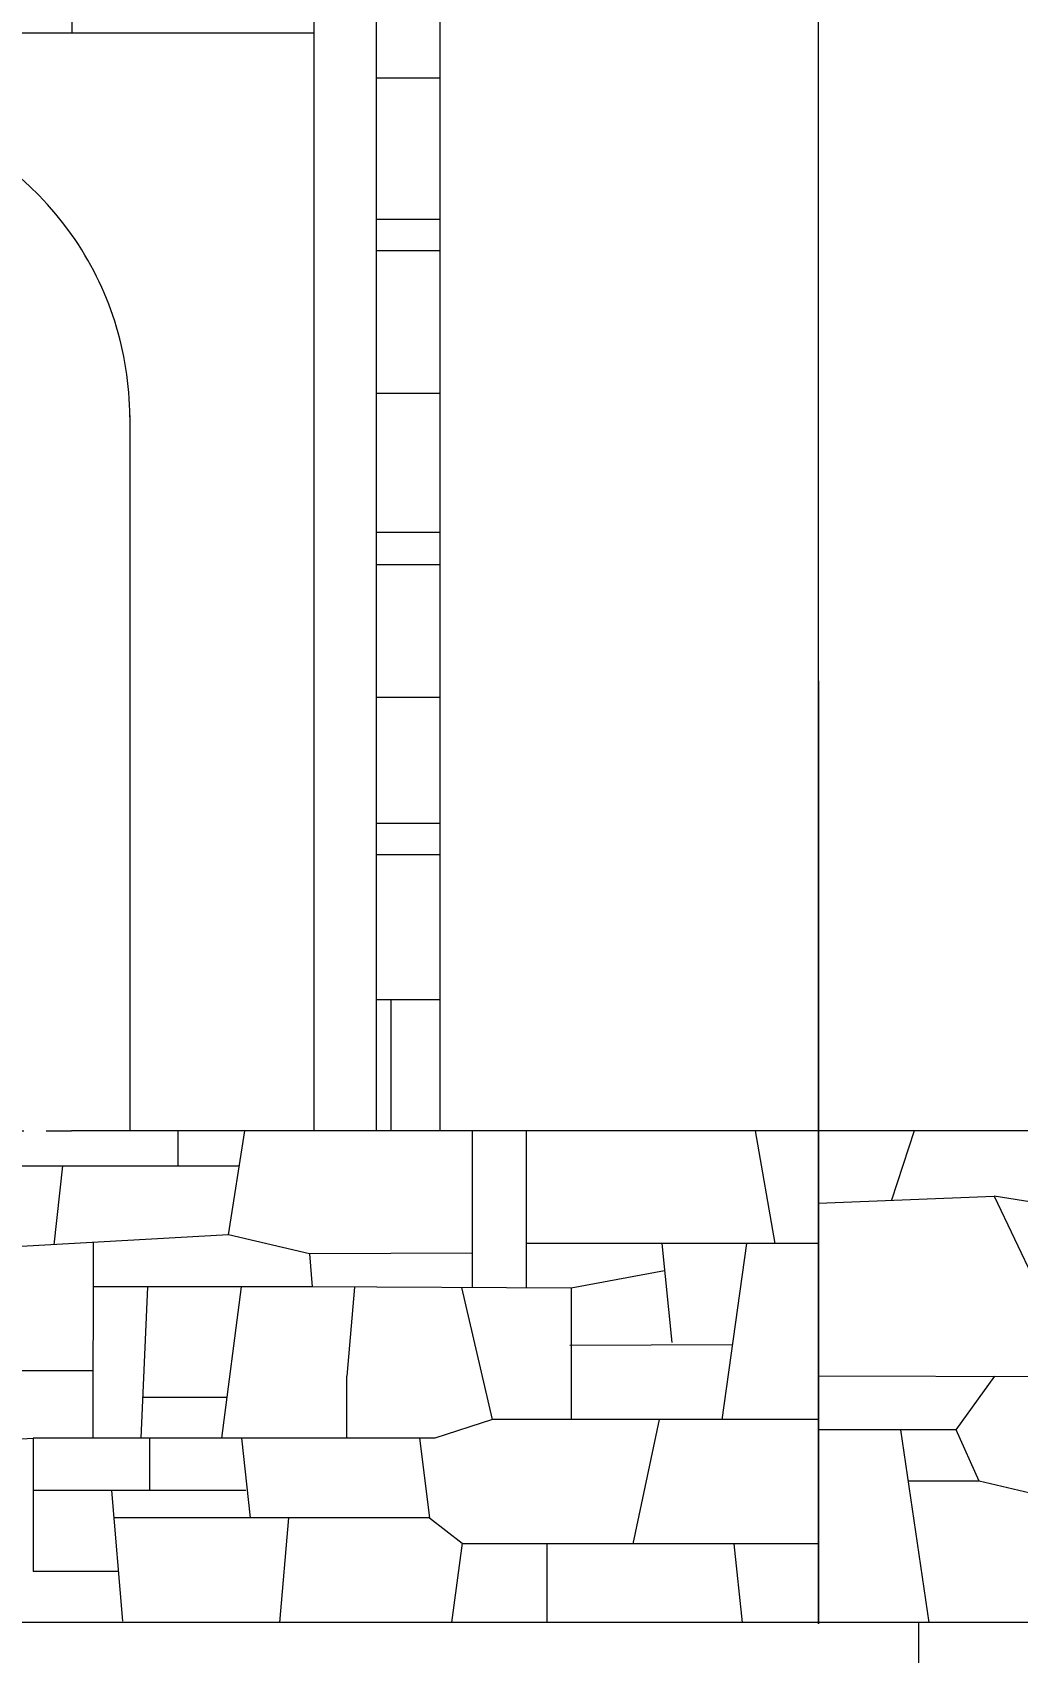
# Model space of a CAD drawing. Header units: millimetres. Extents: x -490789 to -449459, y 209001 to 327650.
# Drawn here: x -472872 to -470468, y 248571 to 252525 of the extents above; entities that cross this region are included whole.
import ezdxf

# ---------------------------------------------------------------- set-up
doc = ezdxf.new("R2010")
doc.units = ezdxf.units.MM
doc.header["$MEASUREMENT"] = 0
doc.linetypes.add('Невидимая', pattern=[195.611112, 141.111112, -54.5])
doc.linetypes.add('Штрих-Штриховая', pattern=[546.805537, 264.583325, -105.833328, 70.555556, -105.833328])
for name, color, linetype, lineweight in [('0_Ном._пера__182_Ном._пера__182_Ном._пера__182', 182, 'Continuous', 18), ('0_Ном._пера__25', 25, 'Continuous', 18), ('0_Ном._пера__7_Ном._пера__15_Ном._пера__15', 15, 'Continuous', 18), ('0_Ном._пера__7_Ном._пера__15_Ном._пера__16', 16, 'Continuous', 18), ('0_Ном._пера__7_Ном._пера__16_Ном._пера__16', 16, 'Continuous', 18), ('0_Ном._пера__7_Ном._пера__7_Ном._пера__1', 1, 'Continuous', 18), ('0_Ном._пера__7_Ном._пера__7_Ном._пера__16', 16, 'Continuous', 18), ('0_Ном._пера__7_Ном._пера__7_Ном._пера__7', 7, 'Continuous', 18), ('0_Ном._пера__85', 85, 'Continuous', 18), ('0_Ном_пера__13_Ном_пера__13_Ном_пера__13_Ном_пера__13_Ном_пера__13_Ном_пера__13_Ном_пера__13_Ном_пера__13_Ном_пера__13_Ном._пера__13_Ном_пера__13_Ном_пера__13_Ном_пера__13_Ном_пера__13_Ном_пера__13_Ном_пера__13_Ном_пера__13_Ном_пера__13_Ном_пера__13_Ном_4_Ном._пера__13', 13, 'Continuous', 18), ('0_Ном_пера__13_Ном_пера__13_Ном_пера__13_Ном_пера__13_Ном_пера__13_Ном_пера__13_Ном_пера__13_Ном_пера__13_Ном_пера__13_Ном._пера__13_Ном_пера__13_Ном_пера__13_Ном_пера__13_Ном_пера__13_Ном_пера__13_Ном_пера__13_Ном_пера__13_Ном_пера__13_Ном_пера__13_Ном_4_Ном._пера__16', 16, 'Continuous', 18), ('0_Ном_пера__15_Ном_пера__15_Ном_пера__15_Ном_пера__15_Ном_пера__15_Ном_пера__15_Ном_пера__15_Ном._пера__15_Ном_пера__15_Ном_пера__15_Ном_пера__15_Ном_пера__15_Ном_пера__15_Ном_пера__15_Ном_пера__15_Ном_пера__15_Ном_пера__15_Ном_пера__15_Ном_пера__15_Ном_3_Ном._пера__15', 15, 'Continuous', 18), ('0_Ном_пера__15_Ном_пера__15_Ном_пера__15_Ном_пера__15_Ном_пера__15_Ном_пера__15_Ном_пера__15_Ном._пера__15_Ном_пера__15_Ном_пера__15_Ном_пера__15_Ном_пера__15_Ном_пера__15_Ном_пера__15_Ном_пера__15_Ном_пера__15_Ном_пера__15_Ном_пера__15_Ном_пера__15_Ном_3_Ном._пера__16', 16, 'Continuous', 18), ('0_Ном_пера__15_Ном_пера__15_Ном_пера__15_Ном_пера__15_Ном_пера__15_Ном_пера__15_Ном_пера__15_Ном_пера__15_Ном_пера__15_Ном._пера__15_Ном_пера__15_Ном_пера__15_Ном_пера__15_Ном_пера__15_Ном_пера__15_Ном_пера__15_Ном_пера__15_Ном_пера__15_Ном_пера__15_Ном_3_Ном._пера__15', 15, 'Continuous', 18), ('0_Ном_пера__15_Ном_пера__15_Ном_пера__15_Ном_пера__15_Ном_пера__15_Ном_пера__15_Ном_пера__15_Ном_пера__15_Ном_пера__15_Ном._пера__15_Ном_пера__15_Ном_пера__15_Ном_пера__15_Ном_пера__15_Ном_пера__15_Ном_пера__15_Ном_пера__15_Ном_пера__15_Ном_пера__15_Ном_3_Ном._пера__16', 16, 'Continuous', 18), ('0_Ном_пера__1_Ном_пера__1_Ном_пера__1_Ном._пера__1_Ном_пера__1_Ном_пера__1_Ном_пера__1_Ном_пера__1_Ном_пера__1_Ном_пера__1_Ном_пера__1_Ном_пера__1_Ном_пера__1_Ном_пера__1_Ном_пера__1_Ном_пера__1_Ном_пера__1_Ном_пера__1_Ном_пера__1_Ном_пера__1_Ном_пера___D_Ном._пера__1', 1, 'Continuous', 18), ('0_Ном_пера__1_Ном_пера__1_Ном_пера__1_Ном._пера__1_Ном_пера__1_Ном_пера__1_Ном_пера__1_Ном_пера__1_Ном_пера__1_Ном_пера__1_Ном_пера__1_Ном_пера__1_Ном_пера__1_Ном_пера__1_Ном_пера__1_Ном_пера__1_Ном_пера__1_Ном_пера__1_Ном_пера__1_Ном_пера__1_Ном_пера___D_Ном._пера__7', 7, 'Continuous', 18), ('0_Ном_пера__7_Ном_пера__7_Ном_пера__7_Ном_пера__7_Ном_пера__7_Ном_пера__7_Ном_пера__7_Ном_пера__7_Ном_пера__7_Ном._пера__7_Ном_пера__7_Ном_пера__7_Ном_пера__7_Ном_пера__7_Ном_пера__7_Ном_пера__7_Ном_пера__7_Ном_пера__7_Ном_пера__7_Ном_пера__7_Ном_пера___7_Ном._пера__7', 7, 'Continuous', 18), ('0_Ном_пера__7_Ном_пера__7_Ном_пера__7_Ном_пера__7_Ном_пера__7_Ном_пера__7_Ном_пера__7_Ном_пера__7_Ном_пера__7_Ном_пера__7_Ном_пера__7_Ном_пера__7_Ном_пера__7_Ном_пера__7_Ном_пера__7_Ном._пера__7_Ном_пера__7_Ном._пера__7_Ном_пера__7_Ном._пера__7_Ном_пера_2_Ном._пера__7', 7, 'Continuous', 18), ('0_Ном_пера__7_Ном_пера__7_Ном_пера__7_Ном_пера__7_Ном_пера__7_Ном_пера__7_Ном_пера__7_Ном_пера__7_Ном_пера__7_Ном_пера__7_Ном_пера__7_Ном_пера__7_Ном_пера__7_Ном_пера__7_Ном_пера__7_Ном_пера__7_Ном_пера__7_Ном_пера__7_Ном._пера__7_Ном_пера__7_Ном._пера__5_Ном._пера__7', 7, 'Continuous', 18), ('0_Ном_пера__7_Ном_пера__7_Ном_пера__7_Ном_пера__7_Ном_пера__7_Ном_пера__7_Ном_пера__7_Ном_пера__7_Ном_пера__7_Ном_пера__7_Ном_пера__7_Ном_пера__7_Ном_пера__7_Ном_пера__7_Ном_пера__7_Ном_пера__7_Ном_пера__7_Ном_пера__7_Ном_пера__7_Ном_пера__7_Ном_пера__7_C_Ном._пера__16', 16, 'Continuous', 18), ('0_Ном_пера__7_Ном_пера__7_Ном_пера__7_Ном_пера__7_Ном_пера__7_Ном_пера__7_Ном_пера__7_Ном_пера__7_Ном_пера__7_Ном_пера__7_Ном_пера__7_Ном_пера__7_Ном_пера__7_Ном_пера__7_Ном_пера__7_Ном_пера__7_Ном_пера__7_Ном_пера__7_Ном_пера__7_Ном_пера__7_Ном_пера__7_C_Ном._пера__7', 7, 'Continuous', 18), ('0_Ном_пера__7_Ном_пера__7_Ном_пера__7_Ном_пера__7_Ном_пера__7_Ном_пера__7_Ном_пера__7_Ном_пера__7_Ном_пера__7_Ном_пера__7_Ном_пера__7_Ном_пера__7_Ном_пера__7_Ном_пера__7_Ном_пера__7_Ном_пера__7_Ном_пера__7_Ном_пера__7_Ном_пера__7_Ном_пера__7_Ном_пера__7_C_Ном._пера__8', 8, 'Continuous', 18)]:
    doc.layers.add(name, color=color, linetype=linetype, lineweight=lineweight)
doc.styles.add('СГЕНЕРИР_СТИЛЬ_1', font='')
doc.styles.get('СГЕНЕРИР_СТИЛЬ_1').set_extended_font_data('Arial')
doc.dimstyles.new('СГЕНЕРИР_СТИЛЬ__1', dxfattribs={"dimtxt": 250, "dimasz": 39.04812, "dimexe": 0.18, "dimexo": 0, "dimgap": 0.09, "dimtad": 1, "dimtih": 1, "dimtoh": 1, "dimdec": 0, "dimzin": 0, "dimdsep": 46, "dimtxsty": 'СГЕНЕРИР_СТИЛЬ_1', "dimblk": 'ARROWHEAD_6', "dimblk1": 'ARROWHEAD_6', "dimblk2": 'ARROWHEAD_6', "dimcen": 0.09, "dimclrd": 85, "dimclre": 85, "dimclrt": 25, "dimazin": 0, "dimtfac": 1, "dimtdec": 4, "dimtmove": 0, "dimatfit": 3, "dimfxl": 0, "dimtolj": 1, "dimtzin": 0, "dimarcsym": 0})

# ---------------------------------------------------------------- blocks, each defined once
blk = doc.blocks.new('*D7')
at = {"layer": '0_Ном._пера__85', "linetype": 'Continuous'}
for p, q in [((-478058.7, 248644.1), (-478058.7, 247747.7)), ((-456409.4, 248644.1), (-456409.4, 247747.7)), ((-478058.7, 247786.2), (-478089.5, 247786.2)), ((-478038.2, 247806.8), (-478079.3, 247765.7)), ((-456409.4, 247786.2), (-478058.7, 247786.2)), ((-456429.9, 247765.7), (-456388.8, 247806.8)), ((-456378.6, 247786.2), (-456409.4, 247786.2))]:
    blk.add_line(p, q, dxfattribs=at)
at = {"layer": '0_Ном._пера__25', "insert": (-467756.3, 247836.2), "char_height": 250, "attachment_point": 7, "style": 'СГЕНЕРИР_СТИЛЬ_1'}
blk.add_mtext('\\A1;{\\fArial|b0|i0|c204|p38;21\xa0649}', dxfattribs=at)
blk = doc.blocks.new('ARROWHEAD_6')
at = {"color": 0, "linetype": 'Continuous', "lineweight": 0}
for p, q in [((0, 0), (-1, 0)), ((-0.5, -0.5), (0.5, 0.5))]:
    blk.add_line(p, q, dxfattribs=at)
blk = doc.blocks.new('*D8')
at = {"layer": '0_Ном._пера__85', "linetype": 'Continuous'}
for p, q in [((-480097.7, 248644.1), (-480097.7, 246518.8)), ((-456160.5, 248644.1), (-456160.5, 246518.8)), ((-480097.7, 246557.3), (-480128.6, 246557.3)), ((-480077.2, 246577.9), (-480118.3, 246536.8)), ((-456160.5, 246557.3), (-480097.7, 246557.3)), ((-456181, 246536.8), (-456139.9, 246577.9)), ((-456129.6, 246557.3), (-456160.5, 246557.3))]:
    blk.add_line(p, q, dxfattribs=at)
at = {"layer": '0_Ном._пера__25', "insert": (-468651.4, 246607.3), "char_height": 250, "attachment_point": 7, "style": 'СГЕНЕРИР_СТИЛЬ_1'}
blk.add_mtext('\\A1;{\\fArial|b0|i0|c204|p38;23\xa0937}', dxfattribs=at)

msp = doc.modelspace()

# ---------------------------------------------------------------- linework, layer by layer
at = {"layer": '0_Ном._пера__182_Ном._пера__182_Ном._пера__182', "linetype": 'Штрих-Штриховая'}
msp.add_line((-470711.4, 246299.1), (-470708.6, 248644.1), dxfattribs=at)
at = {"layer": '0_Ном._пера__7_Ном._пера__15_Ном._пера__15', "linetype": 'Continuous'}
for p, q in [((-470720, 249844), (-470776, 249674.7)), ((-470954.1, 249667.3), (-470525, 249685.1)), ((-470310, 249650.4), (-470525, 249685.1)), ((-470525, 249685.1), (-470425.8, 249476.7)), ((-469323, 249240.8), (-470954.1, 249245.2))]:
    msp.add_line(p, q, dxfattribs=at)
at = {"layer": '0_Ном._пера__7_Ном._пера__15_Ном._пера__16', "linetype": 'Continuous'}
msp.add_line((-473104.1, 249081.2), (-472870.6, 249094.2), dxfattribs=at)
at = {"layer": '0_Ном._пера__7_Ном._пера__16_Ном._пера__16', "linetype": 'Continuous'}
msp.add_line((-470954.1, 250942.3), (-470954.1, 248644.1), dxfattribs=at)
at = {"layer": '0_Ном._пера__7_Ном._пера__7_Ном._пера__1', "linetype": 'Continuous'}
msp.add_line((-472033.2, 251305.1), (-471876.9, 251305.1), dxfattribs=at)
at = {"layer": '0_Ном._пера__7_Ном._пера__7_Ном._пера__16', "linetype": 'Continuous'}
msp.add_line((-472723.7, 249571.7), (-472724.7, 249094.2), dxfattribs=at)
at = {"layer": '0_Ном._пера__7_Ном._пера__7_Ном._пера__7', "linetype": 'Continuous'}
for p, q in [((-470954.1, 248641.1), (-470954.1, 257116.9)), ((-471876.9, 249844), (-471876.9, 255524)), ((-472775.8, 254765.8), (-472775.8, 252524)), ((-472185.8, 253710), (-472185.8, 249844)), ((-472185.8, 253710), (-472185.8, 249844)), ((-472033.2, 253710), (-472033.2, 249844)), ((-472033.2, 253710), (-472033.2, 249844)), ((-472776.8, 252524), (-472183.8, 252524)), ((-472634.4, 251590.3), (-472634.4, 249844)), ((-472634.4, 251589.6), (-472634.4, 249844)), ((-472033.2, 251305.1), (-471876.9, 251305.1)), ((-456160.5, 249844), (-472776.8, 249844)), ((-456160.5, 249844), (-472776.8, 249844)), ((-470954.1, 249680.3), (-470954.1, 248641.1)), ((-453854.5, 248644.1), (-482958.9, 248644.1)), ((-453854.5, 248644.1), (-482958.9, 248644.1)), ((-471385.9, 248644.1), (-481404.4, 248644.1))]:
    msp.add_line(p, q, dxfattribs=at)
for start, end in [(35.2302, 179.4328), (0.2383, 35.2298)]:
    msp.add_arc((-473412, 251583.2), 777.6, start, end, dxfattribs=at)
at = {"layer": '0_Ном_пера__13_Ном_пера__13_Ном_пера__13_Ном_пера__13_Ном_пера__13_Ном_пера__13_Ном_пера__13_Ном_пера__13_Ном_пера__13_Ном._пера__13_Ном_пера__13_Ном_пера__13_Ном_пера__13_Ном_пера__13_Ном_пера__13_Ном_пера__13_Ном_пера__13_Ном_пера__13_Ном_пера__13_Ном_4_Ном._пера__13', "linetype": 'Continuous'}
for p, q in [((-470617.6, 249114.6), (-470523.3, 249245.1)), ((-470561.3, 248989.2), (-470617.6, 249114.6)), ((-470363.6, 248942.9), (-470561.3, 248989.2))]:
    msp.add_line(p, q, dxfattribs=at)
at = {"layer": '0_Ном_пера__13_Ном_пера__13_Ном_пера__13_Ном_пера__13_Ном_пера__13_Ном_пера__13_Ном_пера__13_Ном_пера__13_Ном_пера__13_Ном._пера__13_Ном_пера__13_Ном_пера__13_Ном_пера__13_Ном_пера__13_Ном_пера__13_Ном_пера__13_Ном_пера__13_Ном_пера__13_Ном_пера__13_Ном_4_Ном._пера__16', "linetype": 'Continuous'}
for p, q in [((-472394, 249590.3), (-472353.7, 249844)), ((-472196.3, 249544), (-472394, 249590.3)), ((-470954.1, 249569.3), (-471667.4, 249569.3)), ((-471336.5, 249569.3), (-471311.4, 249327.7)), ((-471129.3, 249569.3), (-471189.5, 249139.1)), ((-471557.8, 249460.5), (-472189.9, 249463.3)), ((-472086.5, 249462.9), (-472104.8, 249245.1))]:
    msp.add_line(p, q, dxfattribs=at)
at = {"layer": '0_Ном_пера__15_Ном_пера__15_Ном_пера__15_Ном_пера__15_Ном_пера__15_Ном_пера__15_Ном_пера__15_Ном._пера__15_Ном_пера__15_Ном_пера__15_Ном_пера__15_Ном_пера__15_Ном_пера__15_Ном_пера__15_Ном_пера__15_Ном_пера__15_Ном_пера__15_Ном_пера__15_Ном_пера__15_Ном_3_Ном._пера__15', "linetype": 'Continuous'}
for p, q in [((-472586.7, 249094.2), (-472586.7, 248966.5)), ((-471160.3, 248836.6), (-471140.1, 248644.1)), ((-472662.7, 248769), (-472870.6, 248769))]:
    msp.add_line(p, q, dxfattribs=at)
at = {"layer": '0_Ном_пера__15_Ном_пера__15_Ном_пера__15_Ном_пера__15_Ном_пера__15_Ном_пера__15_Ном_пера__15_Ном._пера__15_Ном_пера__15_Ном_пера__15_Ном_пера__15_Ном_пера__15_Ном_пера__15_Ном_пера__15_Ном_пера__15_Ном_пера__15_Ном_пера__15_Ном_пера__15_Ном_пера__15_Ном_3_Ном._пера__16', "linetype": 'Continuous'}
msp.add_line((-472196.3, 249544), (-472189.9, 249463.3), dxfattribs=at)
at = {"layer": '0_Ном_пера__15_Ном_пера__15_Ном_пера__15_Ном_пера__15_Ном_пера__15_Ном_пера__15_Ном_пера__15_Ном_пера__15_Ном_пера__15_Ном._пера__15_Ном_пера__15_Ном_пера__15_Ном_пера__15_Ном_пера__15_Ном_пера__15_Ном_пера__15_Ном_пера__15_Ном_пера__15_Ном_пера__15_Ном_3_Ном._пера__15', "linetype": 'Continuous'}
for p, q in [((-471342.9, 249139.9), (-471406.6, 248836.6)), ((-472361.8, 249094.2), (-472341.2, 248900.1)), ((-471927.6, 249094.2), (-471903.4, 248900.1)), ((-470617.6, 249114.6), (-470954.1, 249114.6)), ((-470754, 249114.3), (-470684.4, 248644.1)), ((-472351.5, 248966.5), (-472870.6, 248966.5)), ((-472353.2, 248966.5), (-472776.8, 248966.5)), ((-472679.5, 248966.5), (-472652.4, 248647.5)), ((-472679.5, 248966.5), (-472652.4, 248647.5)), ((-470561.3, 248989.2), (-470735.5, 248989.2)), ((-471903.4, 248900.1), (-472673.8, 248900.1)), ((-471903.4, 248900.1), (-472673.8, 248900.1)), ((-472247.6, 248900.1), (-472269, 248644.1)), ((-471903.4, 248900.1), (-471823.5, 248837.9)), ((-471823.5, 248837.9), (-471849.2, 248644.1)), ((-471637, 248836.6), (-471823.5, 248836.6)), ((-470954.1, 248836.6), (-471637, 248836.6)), ((-471617.2, 248836.6), (-471617.2, 248644.1))]:
    msp.add_line(p, q, dxfattribs=at)
at = {"layer": '0_Ном_пера__15_Ном_пера__15_Ном_пера__15_Ном_пера__15_Ном_пера__15_Ном_пера__15_Ном_пера__15_Ном_пера__15_Ном_пера__15_Ном._пера__15_Ном_пера__15_Ном_пера__15_Ном_пера__15_Ном_пера__15_Ном_пера__15_Ном_пера__15_Ном_пера__15_Ном_пера__15_Ном_пера__15_Ном_3_Ном._пера__16', "linetype": 'Continuous'}
for p, q in [((-471799.3, 249844), (-471799.3, 249461.6)), ((-471667.4, 249844), (-471667.4, 249461)), ((-471108, 249844), (-471060.3, 249569.3)), ((-472394, 249590.3), (-473038.6, 249554)), ((-471799.3, 249545.6), (-472196.3, 249544)), ((-471329.5, 249502.2), (-471557.8, 249460.5)), ((-472189.9, 249463.3), (-472723.9, 249463.4)), ((-472591.8, 249463.4), (-472608, 249094.2)), ((-472410.4, 249094.2), (-472361.8, 249463.3)), ((-471749.3, 249139.9), (-471824.5, 249461.7)), ((-471557.8, 249460.5), (-471557.8, 249139.9)), ((-471163.9, 249321.9), (-471560.9, 249320.3)), ((-472104.8, 249094.2), (-472104.8, 249245.1)), ((-471749.3, 249139.9), (-471890, 249094.2)), ((-470954.1, 249139.9), (-471749.3, 249139.9))]:
    msp.add_line(p, q, dxfattribs=at)
at = {"layer": '0_Ном_пера__1_Ном_пера__1_Ном_пера__1_Ном._пера__1_Ном_пера__1_Ном_пера__1_Ном_пера__1_Ном_пера__1_Ном_пера__1_Ном_пера__1_Ном_пера__1_Ном_пера__1_Ном_пера__1_Ном_пера__1_Ном_пера__1_Ном_пера__1_Ном_пера__1_Ном_пера__1_Ном_пера__1_Ном_пера__1_Ном_пера___D_Ном._пера__1', "linetype": 'Continuous'}
for p, q in [((-471876.9, 252068.1), (-472033.2, 252068.1)), ((-471876.9, 251992), (-472033.2, 251992)), ((-471876.9, 251225.5), (-472033.2, 251225.5)), ((-471876.9, 250594.1), (-472033.2, 250594.1)), ((-471876.9, 250594.1), (-472033.2, 250594.1)), ((-471876.9, 250518.1), (-472033.2, 250518.1)), ((-471876.9, 250518.1), (-472033.2, 250518.1))]:
    msp.add_line(p, q, dxfattribs=at)
at = {"layer": '0_Ном_пера__1_Ном_пера__1_Ном_пера__1_Ном._пера__1_Ном_пера__1_Ном_пера__1_Ном_пера__1_Ном_пера__1_Ном_пера__1_Ном_пера__1_Ном_пера__1_Ном_пера__1_Ном_пера__1_Ном_пера__1_Ном_пера__1_Ном_пера__1_Ном_пера__1_Ном_пера__1_Ном_пера__1_Ном_пера__1_Ном_пера___D_Ном._пера__7', "linetype": 'Continuous'}
for p, q in [((-471876.9, 252413.6), (-472033.2, 252413.6)), ((-471876.9, 251643.8), (-472033.2, 251643.8))]:
    msp.add_line(p, q, dxfattribs=at)
at = {"layer": '0_Ном_пера__7_Ном_пера__7_Ном_пера__7_Ном_пера__7_Ном_пера__7_Ном_пера__7_Ном_пера__7_Ном_пера__7_Ном_пера__7_Ном._пера__7_Ном_пера__7_Ном_пера__7_Ном_пера__7_Ном_пера__7_Ном_пера__7_Ном_пера__7_Ном_пера__7_Ном_пера__7_Ном_пера__7_Ном_пера__7_Ном_пера___7_Ном._пера__7', "linetype": 'Continuous'}
msp.add_line((-472033.2, 250902.9), (-471876.9, 250902.9), dxfattribs=at)
at = {"layer": '0_Ном_пера__7_Ном_пера__7_Ном_пера__7_Ном_пера__7_Ном_пера__7_Ном_пера__7_Ном_пера__7_Ном_пера__7_Ном_пера__7_Ном_пера__7_Ном_пера__7_Ном_пера__7_Ном_пера__7_Ном_пера__7_Ном_пера__7_Ном._пера__7_Ном_пера__7_Ном._пера__7_Ном_пера__7_Ном._пера__7_Ном_пера_2_Ном._пера__7', "linetype": 'Continuous'}
msp.add_line((-471997.8, 250164.9), (-471997.8, 249844), dxfattribs=at)
at = {"layer": '0_Ном_пера__7_Ном_пера__7_Ном_пера__7_Ном_пера__7_Ном_пера__7_Ном_пера__7_Ном_пера__7_Ном_пера__7_Ном_пера__7_Ном_пера__7_Ном_пера__7_Ном_пера__7_Ном_пера__7_Ном_пера__7_Ном_пера__7_Ном_пера__7_Ном_пера__7_Ном_пера__7_Ном._пера__7_Ном_пера__7_Ном._пера__5_Ном._пера__7', "linetype": 'Continuous'}
msp.add_line((-472033.2, 250164.9), (-471876.9, 250164.9), dxfattribs=at)
msp.add_line((-472033.2, 250164.9), (-471876.9, 250164.9), dxfattribs=at)
at = {"layer": '0_Ном_пера__7_Ном_пера__7_Ном_пера__7_Ном_пера__7_Ном_пера__7_Ном_пера__7_Ном_пера__7_Ном_пера__7_Ном_пера__7_Ном_пера__7_Ном_пера__7_Ном_пера__7_Ном_пера__7_Ном_пера__7_Ном_пера__7_Ном_пера__7_Ном_пера__7_Ном_пера__7_Ном_пера__7_Ном_пера__7_Ном_пера__7_C_Ном._пера__16', "linetype": 'Continuous'}
for p, q in [((-472517.1, 249844), (-472517.1, 249758.5)), ((-473039.6, 249758.5), (-472367.3, 249758.5)), ((-472603.6, 249194.5), (-472397.2, 249194.5)), ((-471890, 249094.2), (-472870.6, 249094.2))]:
    msp.add_line(p, q, dxfattribs=at)
at = {"layer": '0_Ном_пера__7_Ном_пера__7_Ном_пера__7_Ном_пера__7_Ном_пера__7_Ном_пера__7_Ном_пера__7_Ном_пера__7_Ном_пера__7_Ном_пера__7_Ном_пера__7_Ном_пера__7_Ном_пера__7_Ном_пера__7_Ном_пера__7_Ном_пера__7_Ном_пера__7_Ном_пера__7_Ном_пера__7_Ном_пера__7_Ном_пера__7_C_Ном._пера__7', "linetype": 'Continuous'}
for p, q in [((-474636, 252524), (-472431.4, 252524)), ((-472799.2, 249758.5), (-472820.1, 249566.3)), ((-473135.5, 249259.2), (-472724.3, 249259.2)), ((-472870.6, 249094.2), (-472870.6, 248769))]:
    msp.add_line(p, q, dxfattribs=at)
at = {"layer": '0_Ном_пера__7_Ном_пера__7_Ном_пера__7_Ном_пера__7_Ном_пера__7_Ном_пера__7_Ном_пера__7_Ном_пера__7_Ном_пера__7_Ном_пера__7_Ном_пера__7_Ном_пера__7_Ном_пера__7_Ном_пера__7_Ном_пера__7_Ном_пера__7_Ном_пера__7_Ном_пера__7_Ном_пера__7_Ном_пера__7_Ном_пера__7_C_Ном._пера__8', "linetype": 'Невидимая'}
msp.add_line((-474012.5, 249844), (-472776.8, 249844), dxfattribs=at)

# ---------------------------------------------------------------- dimensions: what is measured, and where the dimension line sits
at = {"color": 85, "linetype": 'Continuous', "lineweight": 18}
dim = msp.add_linear_dim(base=(-480097.7, 246557.3), p1=(-456160.5, 248644.1), p2=(-480097.7, 248644.1), angle=180, dimstyle='СГЕНЕРИР_СТИЛЬ__1', dxfattribs=at)
dim.commit()
dim.dimension.update_dxf_attribs({"geometry": '*D8', "text_midpoint": (-468129.1, 246732.3), "dimtype": 160})
dim = msp.add_linear_dim(base=(-478058.7, 247786.2), p1=(-456409.4, 248644.1), p2=(-478058.7, 248644.1), angle=180, text='<MeasuredValue>', dimstyle='СГЕНЕРИР_СТИЛЬ__1', dxfattribs=at)
dim.commit()
dim.dimension.update_dxf_attribs({"geometry": '*D7', "text_midpoint": (-466371.2, 247961.2), "dimtype": 160})

doc.saveas('drawing.dxf')
